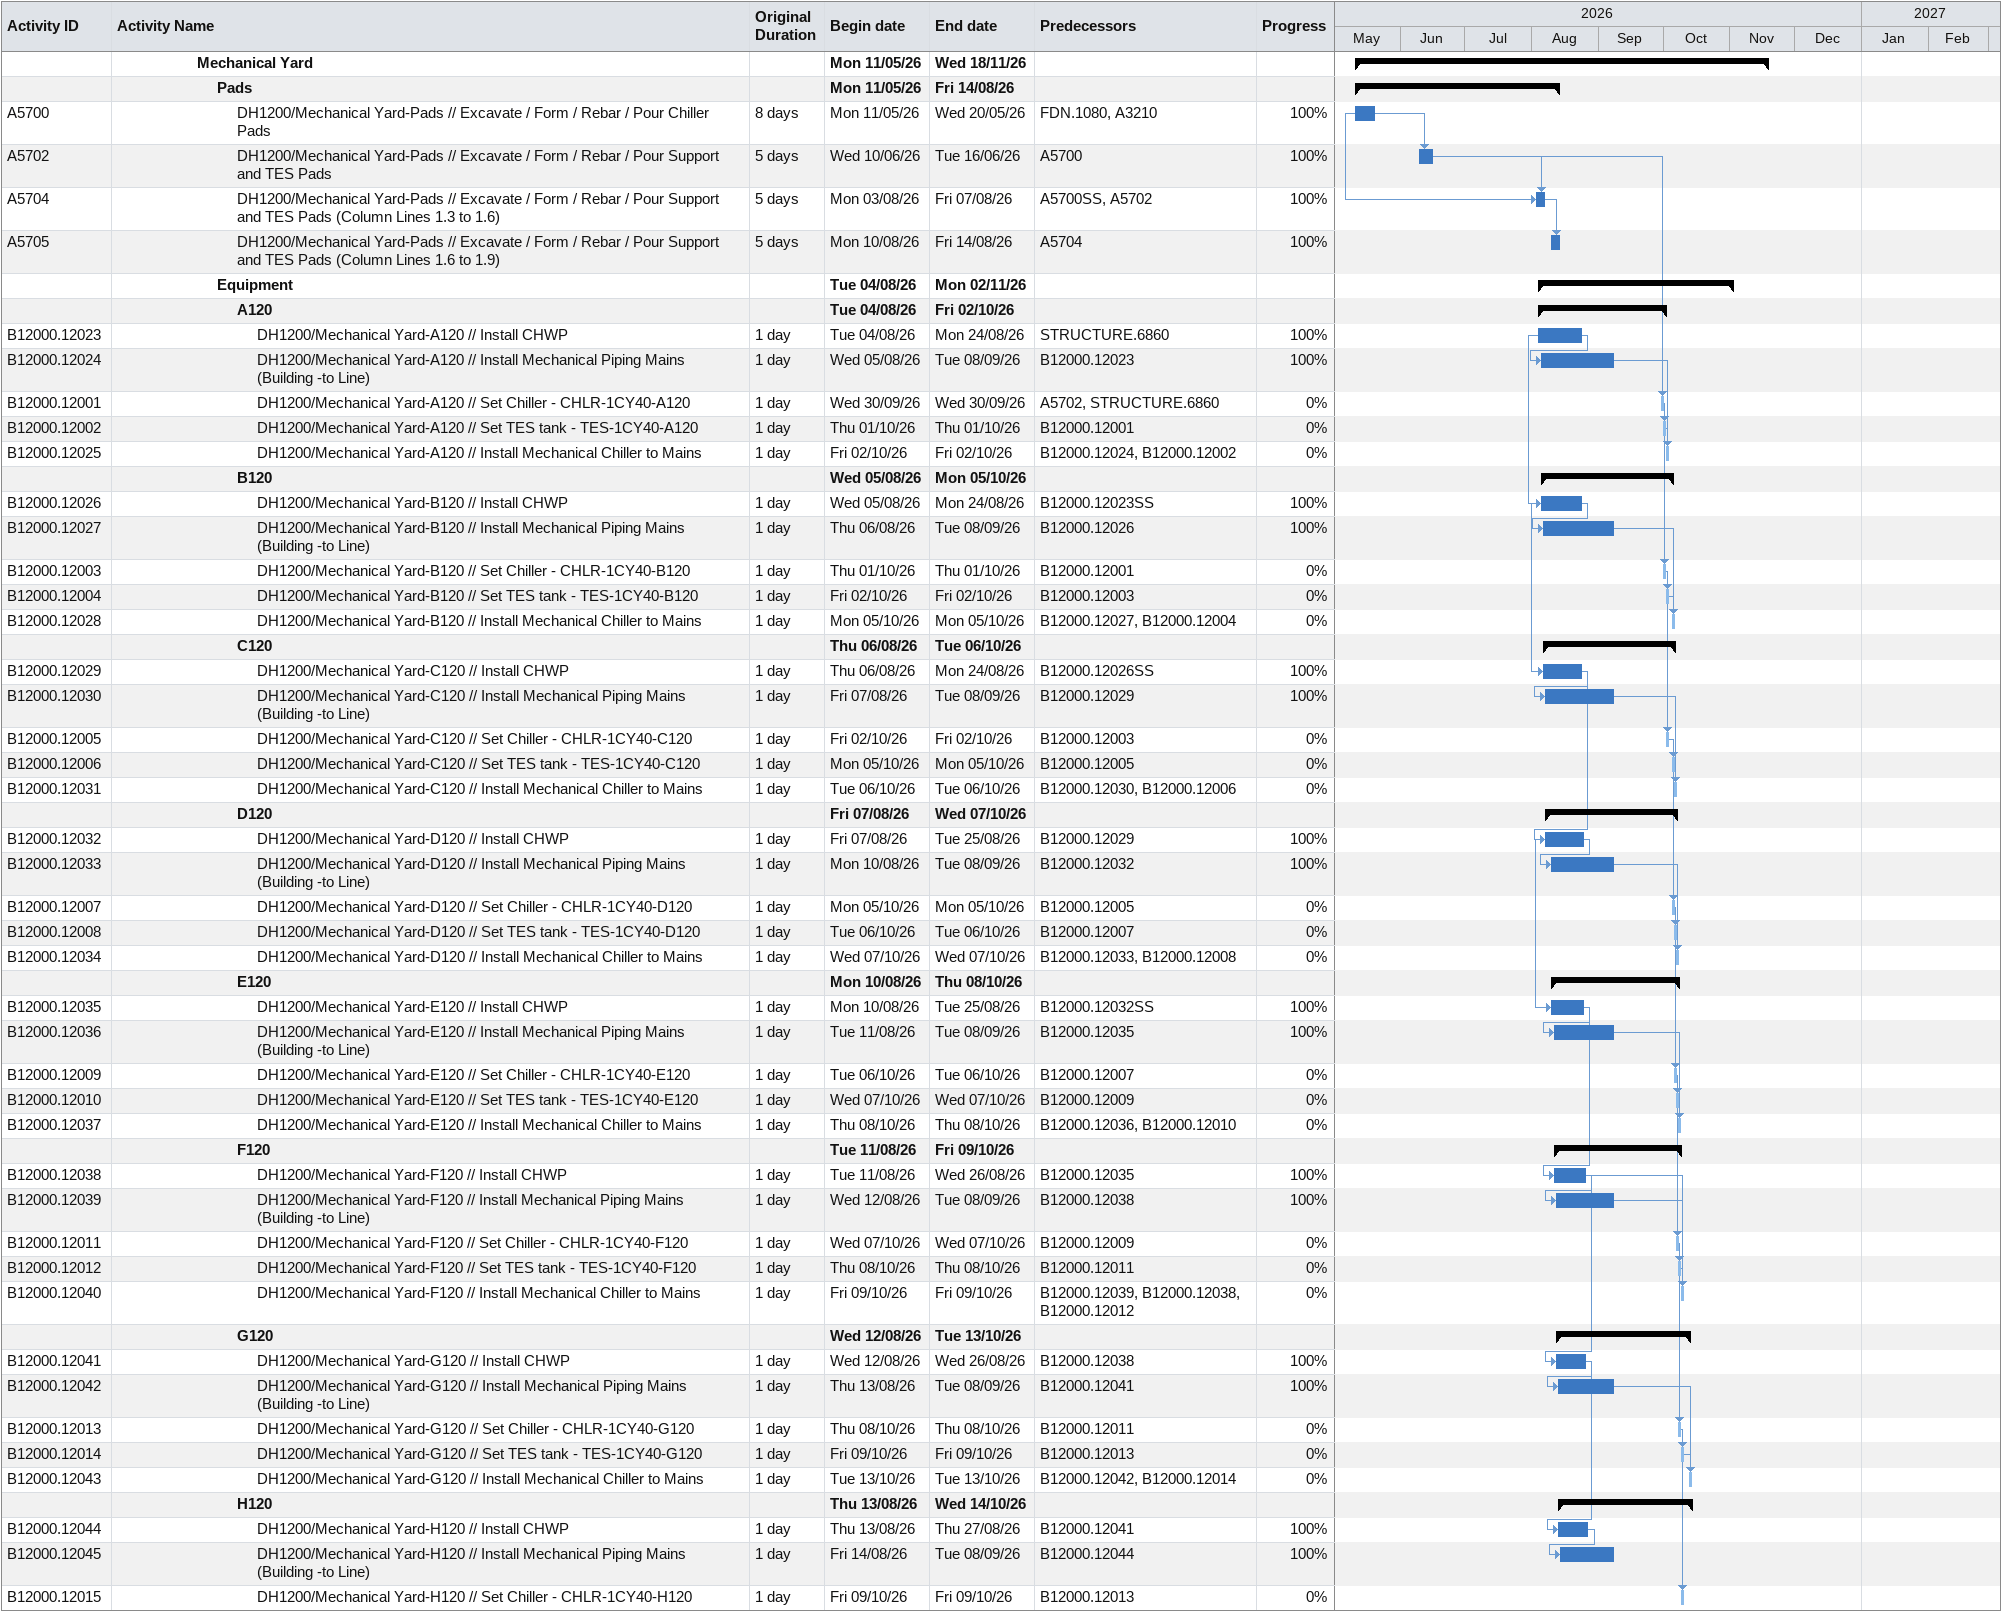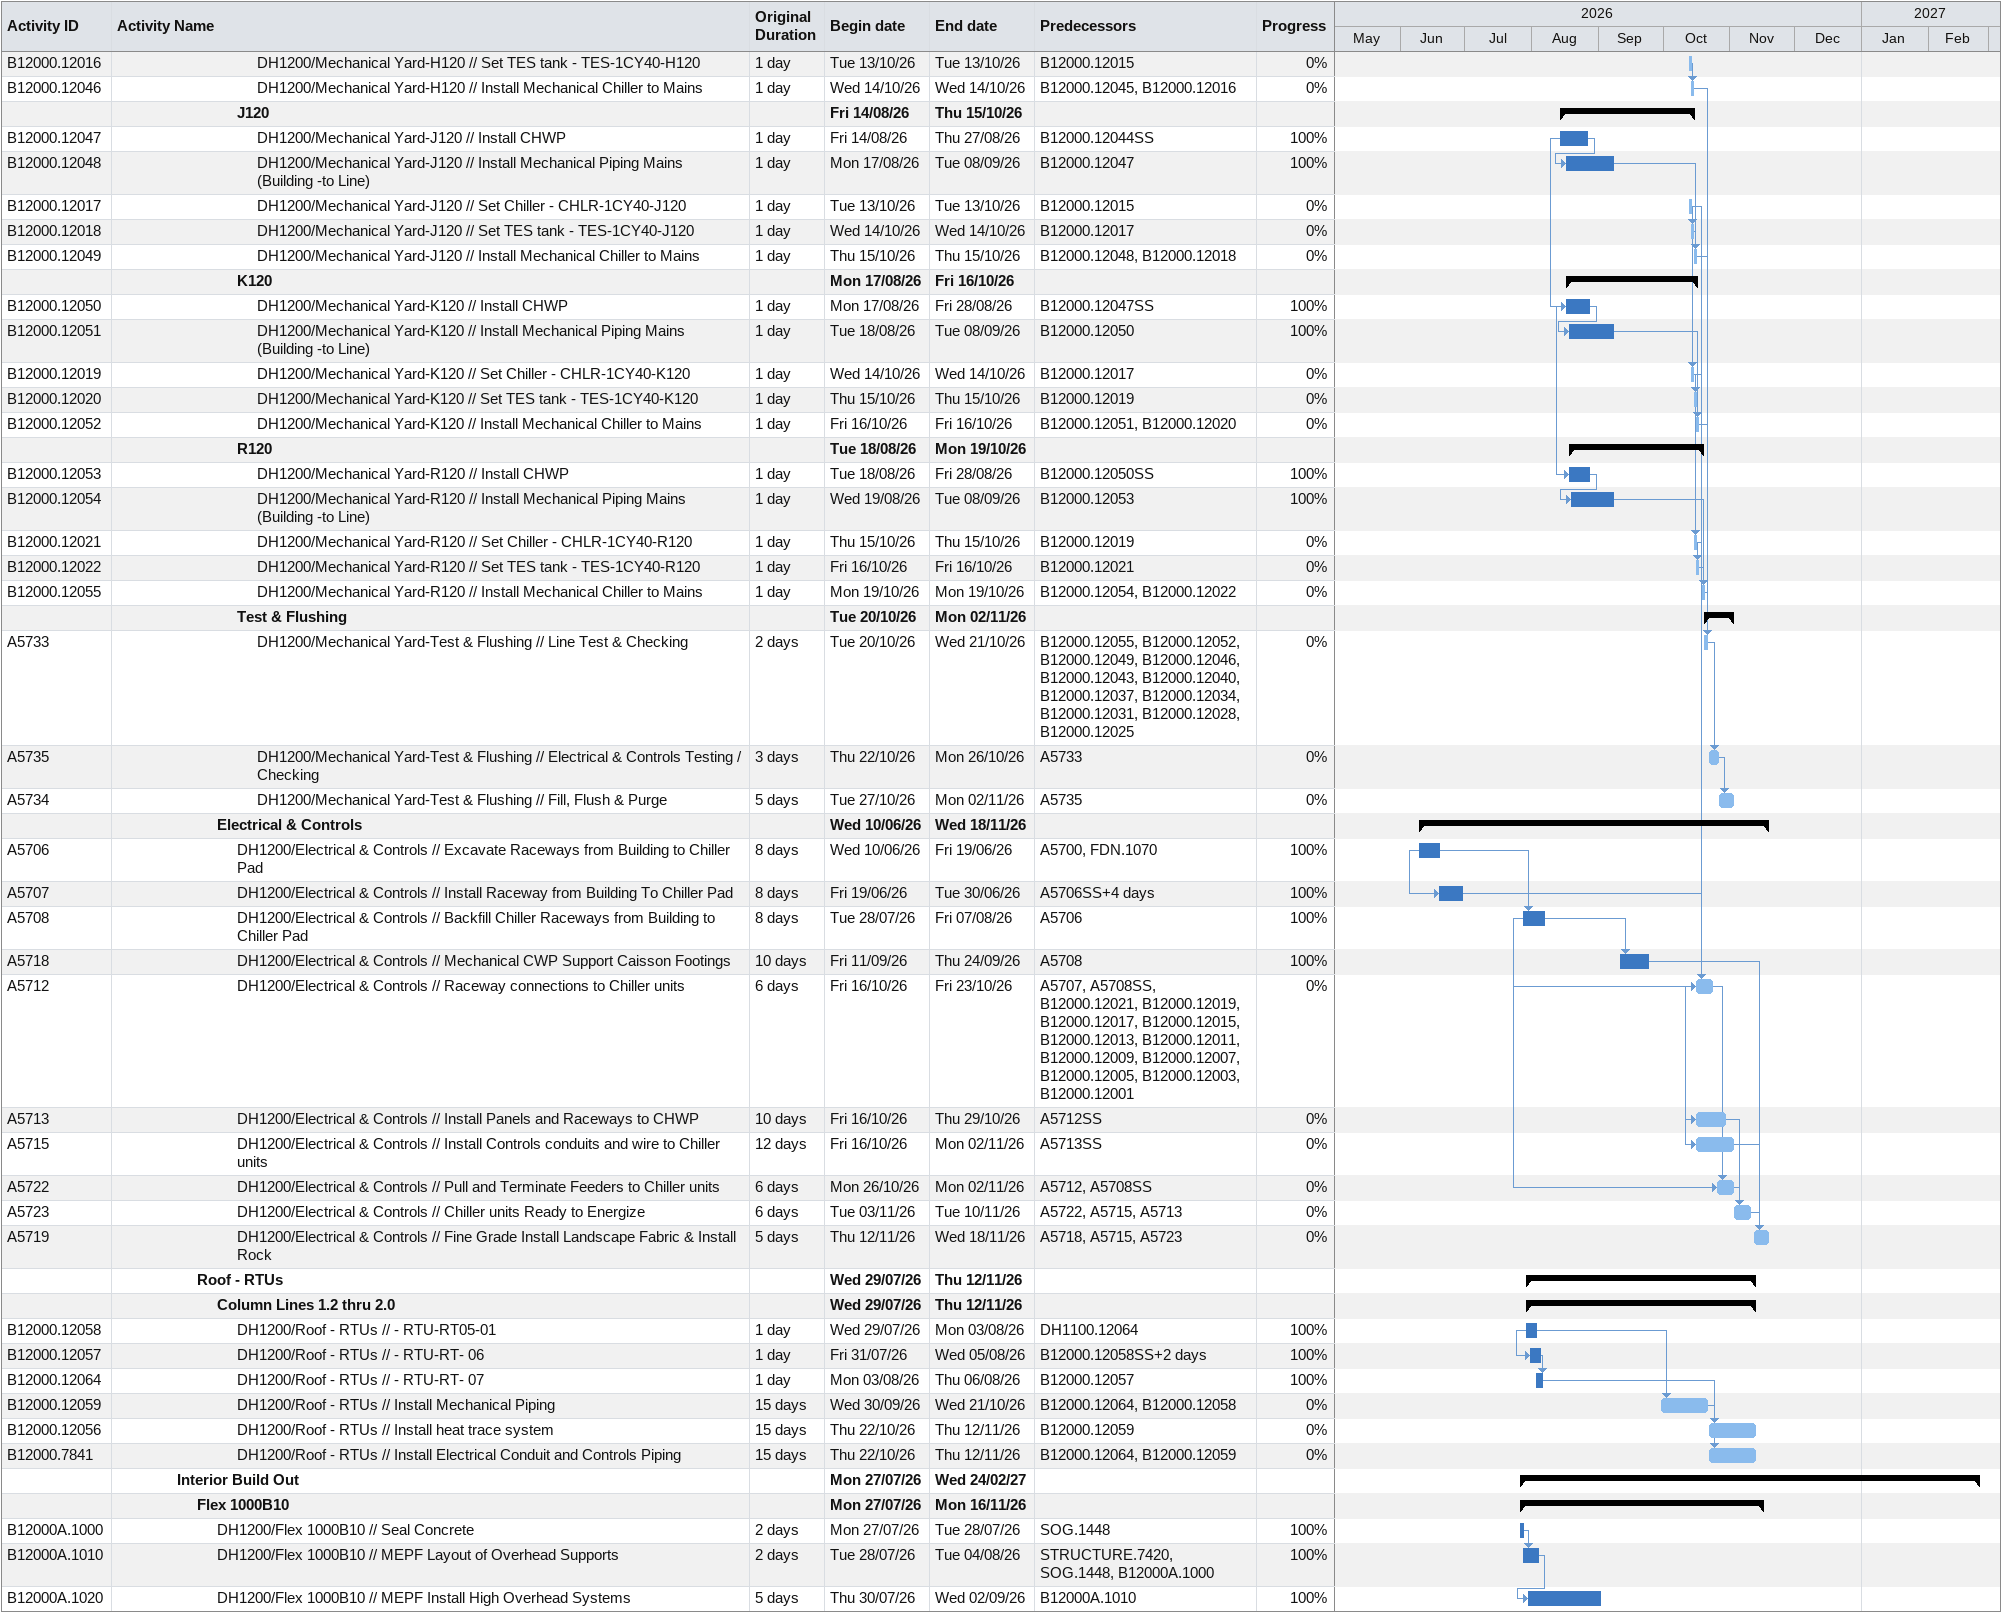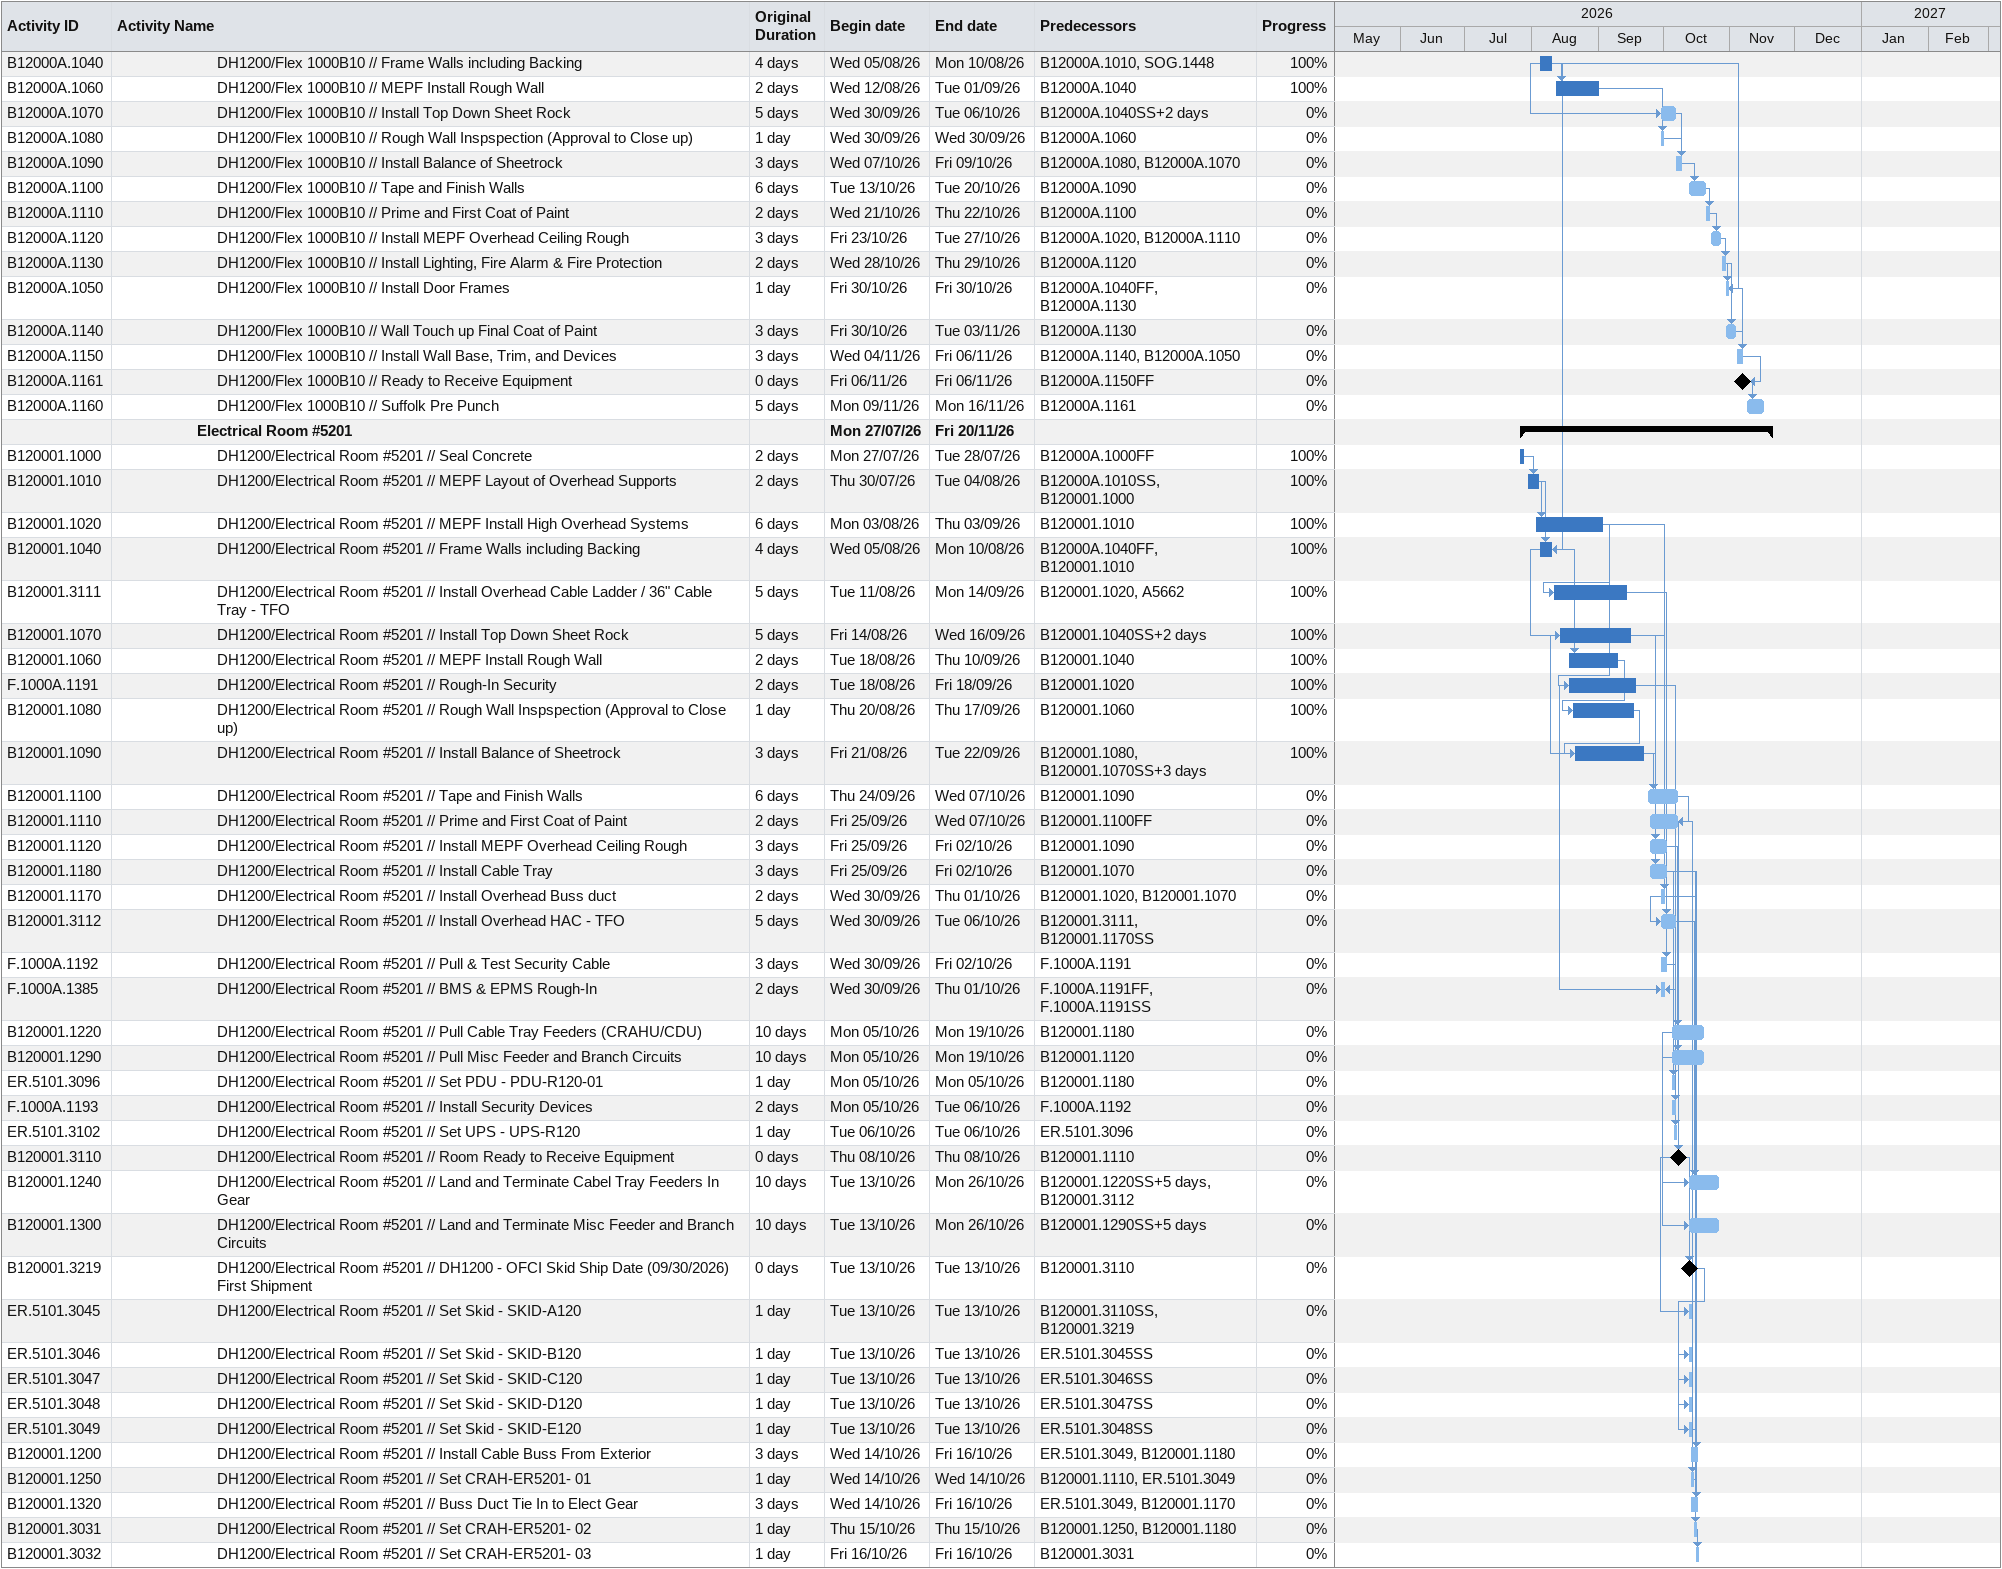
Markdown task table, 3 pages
| ID | Level | Task | Original duration | Start | Finish | Predecessors | % complete |
|---|---|---|---|---|---|---|---|
|  | 5 | **Mechanical Yard** |  | 2026-05-11 | 2026-11-18 |  |  |
|  | 6 | **Pads** |  | 2026-05-11 | 2026-08-14 |  |  |
| A5700 | 7 | DH1200/Mechanical Yard-Pads // Excavate / Form / Rebar / Pour Chiller Pads | 8d | 2026-05-11 | 2026-05-20 | FDN.1080, A3210 | 100 |
| A5702 | 7 | DH1200/Mechanical Yard-Pads // Excavate / Form / Rebar / Pour Support and TES Pads | 5d | 2026-06-10 | 2026-06-16 | A5700 | 100 |
| A5704 | 7 | DH1200/Mechanical Yard-Pads // Excavate / Form / Rebar / Pour Support and TES Pads (Column Lines 1.3 to 1.6) | 5d | 2026-08-03 | 2026-08-07 | A5700SS, A5702 | 100 |
| A5705 | 7 | DH1200/Mechanical Yard-Pads // Excavate / Form / Rebar / Pour Support and TES Pads (Column Lines 1.6 to 1.9) | 5d | 2026-08-10 | 2026-08-14 | A5704 | 100 |
|  | 6 | **Equipment** |  | 2026-08-04 | 2026-11-02 |  |  |
|  | 7 | **A120** |  | 2026-08-04 | 2026-10-02 |  |  |
| B12000.12023 | 8 | DH1200/Mechanical Yard-A120 // Install CHWP | 1d | 2026-08-04 | 2026-08-24 | STRUCTURE.6860 | 100 |
| B12000.12024 | 8 | DH1200/Mechanical Yard-A120 // Install Mechanical Piping Mains (Building -to Line) | 1d | 2026-08-05 | 2026-09-08 | B12000.12023 | 100 |
| B12000.12001 | 8 | DH1200/Mechanical Yard-A120 // Set Chiller - CHLR-1CY40-A120 | 1d | 2026-09-30 | 2026-09-30 | A5702, STRUCTURE.6860 | 0 |
| B12000.12002 | 8 | DH1200/Mechanical Yard-A120 // Set TES tank - TES-1CY40-A120 | 1d | 2026-10-01 | 2026-10-01 | B12000.12001 | 0 |
| B12000.12025 | 8 | DH1200/Mechanical Yard-A120 // Install Mechanical Chiller to Mains | 1d | 2026-10-02 | 2026-10-02 | B12000.12024, B12000.12002 | 0 |
|  | 7 | **B120** |  | 2026-08-05 | 2026-10-05 |  |  |
| B12000.12026 | 8 | DH1200/Mechanical Yard-B120 // Install CHWP | 1d | 2026-08-05 | 2026-08-24 | B12000.12023SS | 100 |
| B12000.12027 | 8 | DH1200/Mechanical Yard-B120 // Install Mechanical Piping Mains (Building -to Line) | 1d | 2026-08-06 | 2026-09-08 | B12000.12026 | 100 |
| B12000.12003 | 8 | DH1200/Mechanical Yard-B120 // Set Chiller - CHLR-1CY40-B120 | 1d | 2026-10-01 | 2026-10-01 | B12000.12001 | 0 |
| B12000.12004 | 8 | DH1200/Mechanical Yard-B120 // Set TES tank - TES-1CY40-B120 | 1d | 2026-10-02 | 2026-10-02 | B12000.12003 | 0 |
| B12000.12028 | 8 | DH1200/Mechanical Yard-B120 // Install Mechanical Chiller to Mains | 1d | 2026-10-05 | 2026-10-05 | B12000.12027, B12000.12004 | 0 |
|  | 7 | **C120** |  | 2026-08-06 | 2026-10-06 |  |  |
| B12000.12029 | 8 | DH1200/Mechanical Yard-C120 // Install CHWP | 1d | 2026-08-06 | 2026-08-24 | B12000.12026SS | 100 |
| B12000.12030 | 8 | DH1200/Mechanical Yard-C120 // Install Mechanical Piping Mains (Building -to Line) | 1d | 2026-08-07 | 2026-09-08 | B12000.12029 | 100 |
| B12000.12005 | 8 | DH1200/Mechanical Yard-C120 // Set Chiller - CHLR-1CY40-C120 | 1d | 2026-10-02 | 2026-10-02 | B12000.12003 | 0 |
| B12000.12006 | 8 | DH1200/Mechanical Yard-C120 // Set TES tank - TES-1CY40-C120 | 1d | 2026-10-05 | 2026-10-05 | B12000.12005 | 0 |
| B12000.12031 | 8 | DH1200/Mechanical Yard-C120 // Install Mechanical Chiller to Mains | 1d | 2026-10-06 | 2026-10-06 | B12000.12030, B12000.12006 | 0 |
|  | 7 | **D120** |  | 2026-08-07 | 2026-10-07 |  |  |
| B12000.12032 | 8 | DH1200/Mechanical Yard-D120 // Install CHWP | 1d | 2026-08-07 | 2026-08-25 | B12000.12029 | 100 |
| B12000.12033 | 8 | DH1200/Mechanical Yard-D120 // Install Mechanical Piping Mains (Building -to Line) | 1d | 2026-08-10 | 2026-09-08 | B12000.12032 | 100 |
| B12000.12007 | 8 | DH1200/Mechanical Yard-D120 // Set Chiller - CHLR-1CY40-D120 | 1d | 2026-10-05 | 2026-10-05 | B12000.12005 | 0 |
| B12000.12008 | 8 | DH1200/Mechanical Yard-D120 // Set TES tank - TES-1CY40-D120 | 1d | 2026-10-06 | 2026-10-06 | B12000.12007 | 0 |
| B12000.12034 | 8 | DH1200/Mechanical Yard-D120 // Install Mechanical Chiller to Mains | 1d | 2026-10-07 | 2026-10-07 | B12000.12033, B12000.12008 | 0 |
|  | 7 | **E120** |  | 2026-08-10 | 2026-10-08 |  |  |
| B12000.12035 | 8 | DH1200/Mechanical Yard-E120 // Install CHWP | 1d | 2026-08-10 | 2026-08-25 | B12000.12032SS | 100 |
| B12000.12036 | 8 | DH1200/Mechanical Yard-E120 // Install Mechanical Piping Mains (Building -to Line) | 1d | 2026-08-11 | 2026-09-08 | B12000.12035 | 100 |
| B12000.12009 | 8 | DH1200/Mechanical Yard-E120 // Set Chiller - CHLR-1CY40-E120 | 1d | 2026-10-06 | 2026-10-06 | B12000.12007 | 0 |
| B12000.12010 | 8 | DH1200/Mechanical Yard-E120 // Set TES tank - TES-1CY40-E120 | 1d | 2026-10-07 | 2026-10-07 | B12000.12009 | 0 |
| B12000.12037 | 8 | DH1200/Mechanical Yard-E120 // Install Mechanical Chiller to Mains | 1d | 2026-10-08 | 2026-10-08 | B12000.12036, B12000.12010 | 0 |
|  | 7 | **F120** |  | 2026-08-11 | 2026-10-09 |  |  |
| B12000.12038 | 8 | DH1200/Mechanical Yard-F120 // Install CHWP | 1d | 2026-08-11 | 2026-08-26 | B12000.12035 | 100 |
| B12000.12039 | 8 | DH1200/Mechanical Yard-F120 // Install Mechanical Piping Mains (Building -to Line) | 1d | 2026-08-12 | 2026-09-08 | B12000.12038 | 100 |
| B12000.12011 | 8 | DH1200/Mechanical Yard-F120 // Set Chiller - CHLR-1CY40-F120 | 1d | 2026-10-07 | 2026-10-07 | B12000.12009 | 0 |
| B12000.12012 | 8 | DH1200/Mechanical Yard-F120 // Set TES tank - TES-1CY40-F120 | 1d | 2026-10-08 | 2026-10-08 | B12000.12011 | 0 |
| B12000.12040 | 8 | DH1200/Mechanical Yard-F120 // Install Mechanical Chiller to Mains | 1d | 2026-10-09 | 2026-10-09 | B12000.12039, B12000.12038, B12000.12012 | 0 |
|  | 7 | **G120** |  | 2026-08-12 | 2026-10-13 |  |  |
| B12000.12041 | 8 | DH1200/Mechanical Yard-G120 // Install CHWP | 1d | 2026-08-12 | 2026-08-26 | B12000.12038 | 100 |
| B12000.12042 | 8 | DH1200/Mechanical Yard-G120 // Install Mechanical Piping Mains (Building -to Line) | 1d | 2026-08-13 | 2026-09-08 | B12000.12041 | 100 |
| B12000.12013 | 8 | DH1200/Mechanical Yard-G120 // Set Chiller - CHLR-1CY40-G120 | 1d | 2026-10-08 | 2026-10-08 | B12000.12011 | 0 |
| B12000.12014 | 8 | DH1200/Mechanical Yard-G120 // Set TES tank - TES-1CY40-G120 | 1d | 2026-10-09 | 2026-10-09 | B12000.12013 | 0 |
| B12000.12043 | 8 | DH1200/Mechanical Yard-G120 // Install Mechanical Chiller to Mains | 1d | 2026-10-13 | 2026-10-13 | B12000.12042, B12000.12014 | 0 |
|  | 7 | **H120** |  | 2026-08-13 | 2026-10-14 |  |  |
| B12000.12044 | 8 | DH1200/Mechanical Yard-H120 // Install CHWP | 1d | 2026-08-13 | 2026-08-27 | B12000.12041 | 100 |
| B12000.12045 | 8 | DH1200/Mechanical Yard-H120 // Install Mechanical Piping Mains (Building -to Line) | 1d | 2026-08-14 | 2026-09-08 | B12000.12044 | 100 |
| B12000.12015 | 8 | DH1200/Mechanical Yard-H120 // Set Chiller - CHLR-1CY40-H120 | 1d | 2026-10-09 | 2026-10-09 | B12000.12013 | 0 |
| B12000.12016 | 8 | DH1200/Mechanical Yard-H120 // Set TES tank - TES-1CY40-H120 | 1d | 2026-10-13 | 2026-10-13 | B12000.12015 | 0 |
| B12000.12046 | 8 | DH1200/Mechanical Yard-H120 // Install Mechanical Chiller to Mains | 1d | 2026-10-14 | 2026-10-14 | B12000.12045, B12000.12016 | 0 |
|  | 7 | **J120** |  | 2026-08-14 | 2026-10-15 |  |  |
| B12000.12047 | 8 | DH1200/Mechanical Yard-J120 // Install CHWP | 1d | 2026-08-14 | 2026-08-27 | B12000.12044SS | 100 |
| B12000.12048 | 8 | DH1200/Mechanical Yard-J120 // Install Mechanical Piping Mains (Building -to Line) | 1d | 2026-08-17 | 2026-09-08 | B12000.12047 | 100 |
| B12000.12017 | 8 | DH1200/Mechanical Yard-J120 // Set Chiller - CHLR-1CY40-J120 | 1d | 2026-10-13 | 2026-10-13 | B12000.12015 | 0 |
| B12000.12018 | 8 | DH1200/Mechanical Yard-J120 // Set TES tank - TES-1CY40-J120 | 1d | 2026-10-14 | 2026-10-14 | B12000.12017 | 0 |
| B12000.12049 | 8 | DH1200/Mechanical Yard-J120 // Install Mechanical Chiller to Mains | 1d | 2026-10-15 | 2026-10-15 | B12000.12048, B12000.12018 | 0 |
|  | 7 | **K120** |  | 2026-08-17 | 2026-10-16 |  |  |
| B12000.12050 | 8 | DH1200/Mechanical Yard-K120 // Install CHWP | 1d | 2026-08-17 | 2026-08-28 | B12000.12047SS | 100 |
| B12000.12051 | 8 | DH1200/Mechanical Yard-K120 // Install Mechanical Piping Mains (Building -to Line) | 1d | 2026-08-18 | 2026-09-08 | B12000.12050 | 100 |
| B12000.12019 | 8 | DH1200/Mechanical Yard-K120 // Set Chiller - CHLR-1CY40-K120 | 1d | 2026-10-14 | 2026-10-14 | B12000.12017 | 0 |
| B12000.12020 | 8 | DH1200/Mechanical Yard-K120 // Set TES tank - TES-1CY40-K120 | 1d | 2026-10-15 | 2026-10-15 | B12000.12019 | 0 |
| B12000.12052 | 8 | DH1200/Mechanical Yard-K120 // Install Mechanical Chiller to Mains | 1d | 2026-10-16 | 2026-10-16 | B12000.12051, B12000.12020 | 0 |
|  | 7 | **R120** |  | 2026-08-18 | 2026-10-19 |  |  |
| B12000.12053 | 8 | DH1200/Mechanical Yard-R120 // Install CHWP | 1d | 2026-08-18 | 2026-08-28 | B12000.12050SS | 100 |
| B12000.12054 | 8 | DH1200/Mechanical Yard-R120 // Install Mechanical Piping Mains (Building -to Line) | 1d | 2026-08-19 | 2026-09-08 | B12000.12053 | 100 |
| B12000.12021 | 8 | DH1200/Mechanical Yard-R120 // Set Chiller - CHLR-1CY40-R120 | 1d | 2026-10-15 | 2026-10-15 | B12000.12019 | 0 |
| B12000.12022 | 8 | DH1200/Mechanical Yard-R120 // Set TES tank - TES-1CY40-R120 | 1d | 2026-10-16 | 2026-10-16 | B12000.12021 | 0 |
| B12000.12055 | 8 | DH1200/Mechanical Yard-R120 // Install Mechanical Chiller to Mains | 1d | 2026-10-19 | 2026-10-19 | B12000.12054, B12000.12022 | 0 |
|  | 7 | **Test & Flushing** |  | 2026-10-20 | 2026-11-02 |  |  |
| A5733 | 8 | DH1200/Mechanical Yard-Test & Flushing // Line Test & Checking | 2d | 2026-10-20 | 2026-10-21 | B12000.12055, B12000.12052, B12000.12049, B12000.12046, B12000.12043, B12000.12040, B12000.12037, B12000.12034, B12000.12031, B12000.12028, B12000.12025 | 0 |
| A5735 | 8 | DH1200/Mechanical Yard-Test & Flushing // Electrical & Controls Testing / Checking | 3d | 2026-10-22 | 2026-10-26 | A5733 | 0 |
| A5734 | 8 | DH1200/Mechanical Yard-Test & Flushing // Fill, Flush & Purge | 5d | 2026-10-27 | 2026-11-02 | A5735 | 0 |
|  | 6 | **Electrical & Controls** |  | 2026-06-10 | 2026-11-18 |  |  |
| A5706 | 7 | DH1200/Electrical & Controls // Excavate Raceways from Building to Chiller Pad | 8d | 2026-06-10 | 2026-06-19 | A5700, FDN.1070 | 100 |
| A5707 | 7 | DH1200/Electrical & Controls // Install Raceway from Building To Chiller Pad | 8d | 2026-06-19 | 2026-06-30 | A5706SS+4d | 100 |
| A5708 | 7 | DH1200/Electrical & Controls // Backfill Chiller Raceways from Building to Chiller Pad | 8d | 2026-07-28 | 2026-08-07 | A5706 | 100 |
| A5718 | 7 | DH1200/Electrical & Controls // Mechanical CWP Support Caisson Footings | 10d | 2026-09-11 | 2026-09-24 | A5708 | 100 |
| A5712 | 7 | DH1200/Electrical & Controls // Raceway connections to Chiller units | 6d | 2026-10-16 | 2026-10-23 | A5707, A5708SS, B12000.12021, B12000.12019, B12000.12017, B12000.12015, B12000.12013, B12000.12011, B12000.12009, B12000.12007, B12000.12005, B12000.12003, B12000.12001 | 0 |
| A5713 | 7 | DH1200/Electrical & Controls // Install Panels and Raceways to CHWP | 10d | 2026-10-16 | 2026-10-29 | A5712SS | 0 |
| A5715 | 7 | DH1200/Electrical & Controls // Install Controls conduits and wire to Chiller units | 12d | 2026-10-16 | 2026-11-02 | A5713SS | 0 |
| A5722 | 7 | DH1200/Electrical & Controls // Pull and Terminate Feeders to Chiller units | 6d | 2026-10-26 | 2026-11-02 | A5712, A5708SS | 0 |
| A5723 | 7 | DH1200/Electrical & Controls // Chiller units Ready to Energize | 6d | 2026-11-03 | 2026-11-10 | A5722, A5715, A5713 | 0 |
| A5719 | 7 | DH1200/Electrical & Controls // Fine Grade Install Landscape Fabric & Install Rock | 5d | 2026-11-12 | 2026-11-18 | A5718, A5715, A5723 | 0 |
|  | 5 | **Roof - RTUs** |  | 2026-07-29 | 2026-11-12 |  |  |
|  | 6 | **Column Lines 1.2 thru 2.0** |  | 2026-07-29 | 2026-11-12 |  |  |
| B12000.12058 | 7 | DH1200/Roof - RTUs // - RTU-RT05-01 | 1d | 2026-07-29 | 2026-08-03 | DH1100.12064 | 100 |
| B12000.12057 | 7 | DH1200/Roof - RTUs // - RTU-RT- 06 | 1d | 2026-07-31 | 2026-08-05 | B12000.12058SS+2d | 100 |
| B12000.12064 | 7 | DH1200/Roof - RTUs // - RTU-RT- 07 | 1d | 2026-08-03 | 2026-08-06 | B12000.12057 | 100 |
| B12000.12059 | 7 | DH1200/Roof - RTUs // Install Mechanical Piping | 15d | 2026-09-30 | 2026-10-21 | B12000.12064, B12000.12058 | 0 |
| B12000.12056 | 7 | DH1200/Roof - RTUs // Install heat trace system | 15d | 2026-10-22 | 2026-11-12 | B12000.12059 | 0 |
| B12000.7841 | 7 | DH1200/Roof - RTUs // Install Electrical Conduit and Controls Piping | 15d | 2026-10-22 | 2026-11-12 | B12000.12064, B12000.12059 | 0 |
|  | 4 | **Interior Build Out** |  | 2026-07-27 | 2027-02-24 |  |  |
|  | 5 | **Flex 1000B10** |  | 2026-07-27 | 2026-11-16 |  |  |
| B12000A.1000 | 6 | DH1200/Flex 1000B10 // Seal Concrete | 2d | 2026-07-27 | 2026-07-28 | SOG.1448 | 100 |
| B12000A.1010 | 6 | DH1200/Flex 1000B10 // MEPF Layout of Overhead Supports | 2d | 2026-07-28 | 2026-08-04 | STRUCTURE.7420, SOG.1448, B12000A.1000 | 100 |
| B12000A.1020 | 6 | DH1200/Flex 1000B10 // MEPF Install High Overhead Systems | 5d | 2026-07-30 | 2026-09-02 | B12000A.1010 | 100 |
| B12000A.1040 | 6 | DH1200/Flex 1000B10 // Frame Walls including Backing | 4d | 2026-08-05 | 2026-08-10 | B12000A.1010, SOG.1448 | 100 |
| B12000A.1060 | 6 | DH1200/Flex 1000B10 // MEPF Install Rough Wall | 2d | 2026-08-12 | 2026-09-01 | B12000A.1040 | 100 |
| B12000A.1070 | 6 | DH1200/Flex 1000B10 // Install Top Down Sheet Rock | 5d | 2026-09-30 | 2026-10-06 | B12000A.1040SS+2d | 0 |
| B12000A.1080 | 6 | DH1200/Flex 1000B10 // Rough Wall Inspspection (Approval to Close up) | 1d | 2026-09-30 | 2026-09-30 | B12000A.1060 | 0 |
| B12000A.1090 | 6 | DH1200/Flex 1000B10 // Install Balance of Sheetrock | 3d | 2026-10-07 | 2026-10-09 | B12000A.1080, B12000A.1070 | 0 |
| B12000A.1100 | 6 | DH1200/Flex 1000B10 // Tape and Finish Walls | 6d | 2026-10-13 | 2026-10-20 | B12000A.1090 | 0 |
| B12000A.1110 | 6 | DH1200/Flex 1000B10 // Prime and First Coat of Paint | 2d | 2026-10-21 | 2026-10-22 | B12000A.1100 | 0 |
| B12000A.1120 | 6 | DH1200/Flex 1000B10 // Install MEPF Overhead Ceiling Rough | 3d | 2026-10-23 | 2026-10-27 | B12000A.1020, B12000A.1110 | 0 |
| B12000A.1130 | 6 | DH1200/Flex 1000B10 // Install Lighting, Fire Alarm & Fire Protection | 2d | 2026-10-28 | 2026-10-29 | B12000A.1120 | 0 |
| B12000A.1050 | 6 | DH1200/Flex 1000B10 // Install Door Frames | 1d | 2026-10-30 | 2026-10-30 | B12000A.1040FF, B12000A.1130 | 0 |
| B12000A.1140 | 6 | DH1200/Flex 1000B10 // Wall Touch up Final Coat of Paint | 3d | 2026-10-30 | 2026-11-03 | B12000A.1130 | 0 |
| B12000A.1150 | 6 | DH1200/Flex 1000B10 // Install Wall Base, Trim, and Devices | 3d | 2026-11-04 | 2026-11-06 | B12000A.1140, B12000A.1050 | 0 |
| B12000A.1161 | 6 | DH1200/Flex 1000B10 // Ready to Receive Equipment | 0d | 2026-11-06 | 2026-11-06 | B12000A.1150FF | 0 |
| B12000A.1160 | 6 | DH1200/Flex 1000B10 // Suffolk Pre Punch | 5d | 2026-11-09 | 2026-11-16 | B12000A.1161 | 0 |
|  | 5 | **Electrical Room #5201** |  | 2026-07-27 | 2026-11-20 |  |  |
| B120001.1000 | 6 | DH1200/Electrical Room #5201 // Seal Concrete | 2d | 2026-07-27 | 2026-07-28 | B12000A.1000FF | 100 |
| B120001.1010 | 6 | DH1200/Electrical Room #5201 // MEPF Layout of Overhead Supports | 2d | 2026-07-30 | 2026-08-04 | B12000A.1010SS, B120001.1000 | 100 |
| B120001.1020 | 6 | DH1200/Electrical Room #5201 // MEPF Install High Overhead Systems | 6d | 2026-08-03 | 2026-09-03 | B120001.1010 | 100 |
| B120001.1040 | 6 | DH1200/Electrical Room #5201 // Frame Walls including Backing | 4d | 2026-08-05 | 2026-08-10 | B12000A.1040FF, B120001.1010 | 100 |
| B120001.3111 | 6 | DH1200/Electrical Room #5201 // Install Overhead Cable Ladder / 36" Cable Tray - TFO | 5d | 2026-08-11 | 2026-09-14 | B120001.1020, A5662 | 100 |
| B120001.1070 | 6 | DH1200/Electrical Room #5201 // Install Top Down Sheet Rock | 5d | 2026-08-14 | 2026-09-16 | B120001.1040SS+2d | 100 |
| B120001.1060 | 6 | DH1200/Electrical Room #5201 // MEPF Install Rough Wall | 2d | 2026-08-18 | 2026-09-10 | B120001.1040 | 100 |
| F.1000A.1191 | 6 | DH1200/Electrical Room #5201 // Rough-In Security | 2d | 2026-08-18 | 2026-09-18 | B120001.1020 | 100 |
| B120001.1080 | 6 | DH1200/Electrical Room #5201 // Rough Wall Inspspection (Approval to Close up) | 1d | 2026-08-20 | 2026-09-17 | B120001.1060 | 100 |
| B120001.1090 | 6 | DH1200/Electrical Room #5201 // Install Balance of Sheetrock | 3d | 2026-08-21 | 2026-09-22 | B120001.1080, B120001.1070SS+3d | 100 |
| B120001.1100 | 6 | DH1200/Electrical Room #5201 // Tape and Finish Walls | 6d | 2026-09-24 | 2026-10-07 | B120001.1090 | 0 |
| B120001.1110 | 6 | DH1200/Electrical Room #5201 // Prime and First Coat of Paint | 2d | 2026-09-25 | 2026-10-07 | B120001.1100FF | 0 |
| B120001.1120 | 6 | DH1200/Electrical Room #5201 // Install MEPF Overhead Ceiling Rough | 3d | 2026-09-25 | 2026-10-02 | B120001.1090 | 0 |
| B120001.1180 | 6 | DH1200/Electrical Room #5201 // Install Cable Tray | 3d | 2026-09-25 | 2026-10-02 | B120001.1070 | 0 |
| B120001.1170 | 6 | DH1200/Electrical Room #5201 // Install Overhead Buss duct | 2d | 2026-09-30 | 2026-10-01 | B120001.1020, B120001.1070 | 0 |
| B120001.3112 | 6 | DH1200/Electrical Room #5201 // Install Overhead HAC - TFO | 5d | 2026-09-30 | 2026-10-06 | B120001.3111, B120001.1170SS | 0 |
| F.1000A.1192 | 6 | DH1200/Electrical Room #5201 // Pull & Test Security Cable | 3d | 2026-09-30 | 2026-10-02 | F.1000A.1191 | 0 |
| F.1000A.1385 | 6 | DH1200/Electrical Room #5201 // BMS & EPMS Rough-In | 2d | 2026-09-30 | 2026-10-01 | F.1000A.1191FF, F.1000A.1191SS | 0 |
| B120001.1220 | 6 | DH1200/Electrical Room #5201 // Pull Cable Tray Feeders (CRAHU/CDU) | 10d | 2026-10-05 | 2026-10-19 | B120001.1180 | 0 |
| B120001.1290 | 6 | DH1200/Electrical Room #5201 // Pull Misc Feeder and Branch Circuits | 10d | 2026-10-05 | 2026-10-19 | B120001.1120 | 0 |
| ER.5101.3096 | 6 | DH1200/Electrical Room #5201 // Set PDU - PDU-R120-01 | 1d | 2026-10-05 | 2026-10-05 | B120001.1180 | 0 |
| F.1000A.1193 | 6 | DH1200/Electrical Room #5201 // Install Security Devices | 2d | 2026-10-05 | 2026-10-06 | F.1000A.1192 | 0 |
| ER.5101.3102 | 6 | DH1200/Electrical Room #5201 // Set UPS - UPS-R120 | 1d | 2026-10-06 | 2026-10-06 | ER.5101.3096 | 0 |
| B120001.3110 | 6 | DH1200/Electrical Room #5201 // Room Ready to Receive Equipment | 0d | 2026-10-08 | 2026-10-08 | B120001.1110 | 0 |
| B120001.1240 | 6 | DH1200/Electrical Room #5201 // Land and Terminate Cabel Tray Feeders In Gear | 10d | 2026-10-13 | 2026-10-26 | B120001.1220SS+5d, B120001.3112 | 0 |
| B120001.1300 | 6 | DH1200/Electrical Room #5201 // Land and Terminate Misc Feeder and Branch Circuits | 10d | 2026-10-13 | 2026-10-26 | B120001.1290SS+5d | 0 |
| B120001.3219 | 6 | DH1200/Electrical Room #5201 // DH1200 - OFCI Skid Ship Date (09/30/2026) First Shipment | 0d | 2026-10-13 | 2026-10-13 | B120001.3110 | 0 |
| ER.5101.3045 | 6 | DH1200/Electrical Room #5201 // Set Skid - SKID-A120 | 1d | 2026-10-13 | 2026-10-13 | B120001.3110SS, B120001.3219 | 0 |
| ER.5101.3046 | 6 | DH1200/Electrical Room #5201 // Set Skid - SKID-B120 | 1d | 2026-10-13 | 2026-10-13 | ER.5101.3045SS | 0 |
| ER.5101.3047 | 6 | DH1200/Electrical Room #5201 // Set Skid - SKID-C120 | 1d | 2026-10-13 | 2026-10-13 | ER.5101.3046SS | 0 |
| ER.5101.3048 | 6 | DH1200/Electrical Room #5201 // Set Skid - SKID-D120 | 1d | 2026-10-13 | 2026-10-13 | ER.5101.3047SS | 0 |
| ER.5101.3049 | 6 | DH1200/Electrical Room #5201 // Set Skid - SKID-E120 | 1d | 2026-10-13 | 2026-10-13 | ER.5101.3048SS | 0 |
| B120001.1200 | 6 | DH1200/Electrical Room #5201 // Install Cable Buss From Exterior | 3d | 2026-10-14 | 2026-10-16 | ER.5101.3049, B120001.1180 | 0 |
| B120001.1250 | 6 | DH1200/Electrical Room #5201 // Set CRAH-ER5201- 01 | 1d | 2026-10-14 | 2026-10-14 | B120001.1110, ER.5101.3049 | 0 |
| B120001.1320 | 6 | DH1200/Electrical Room #5201 // Buss Duct Tie In to Elect Gear | 3d | 2026-10-14 | 2026-10-16 | ER.5101.3049, B120001.1170 | 0 |
| B120001.3031 | 6 | DH1200/Electrical Room #5201 // Set CRAH-ER5201- 02 | 1d | 2026-10-15 | 2026-10-15 | B120001.1250, B120001.1180 | 0 |
| B120001.3032 | 6 | DH1200/Electrical Room #5201 // Set CRAH-ER5201- 03 | 1d | 2026-10-16 | 2026-10-16 | B120001.3031 | 0 |
